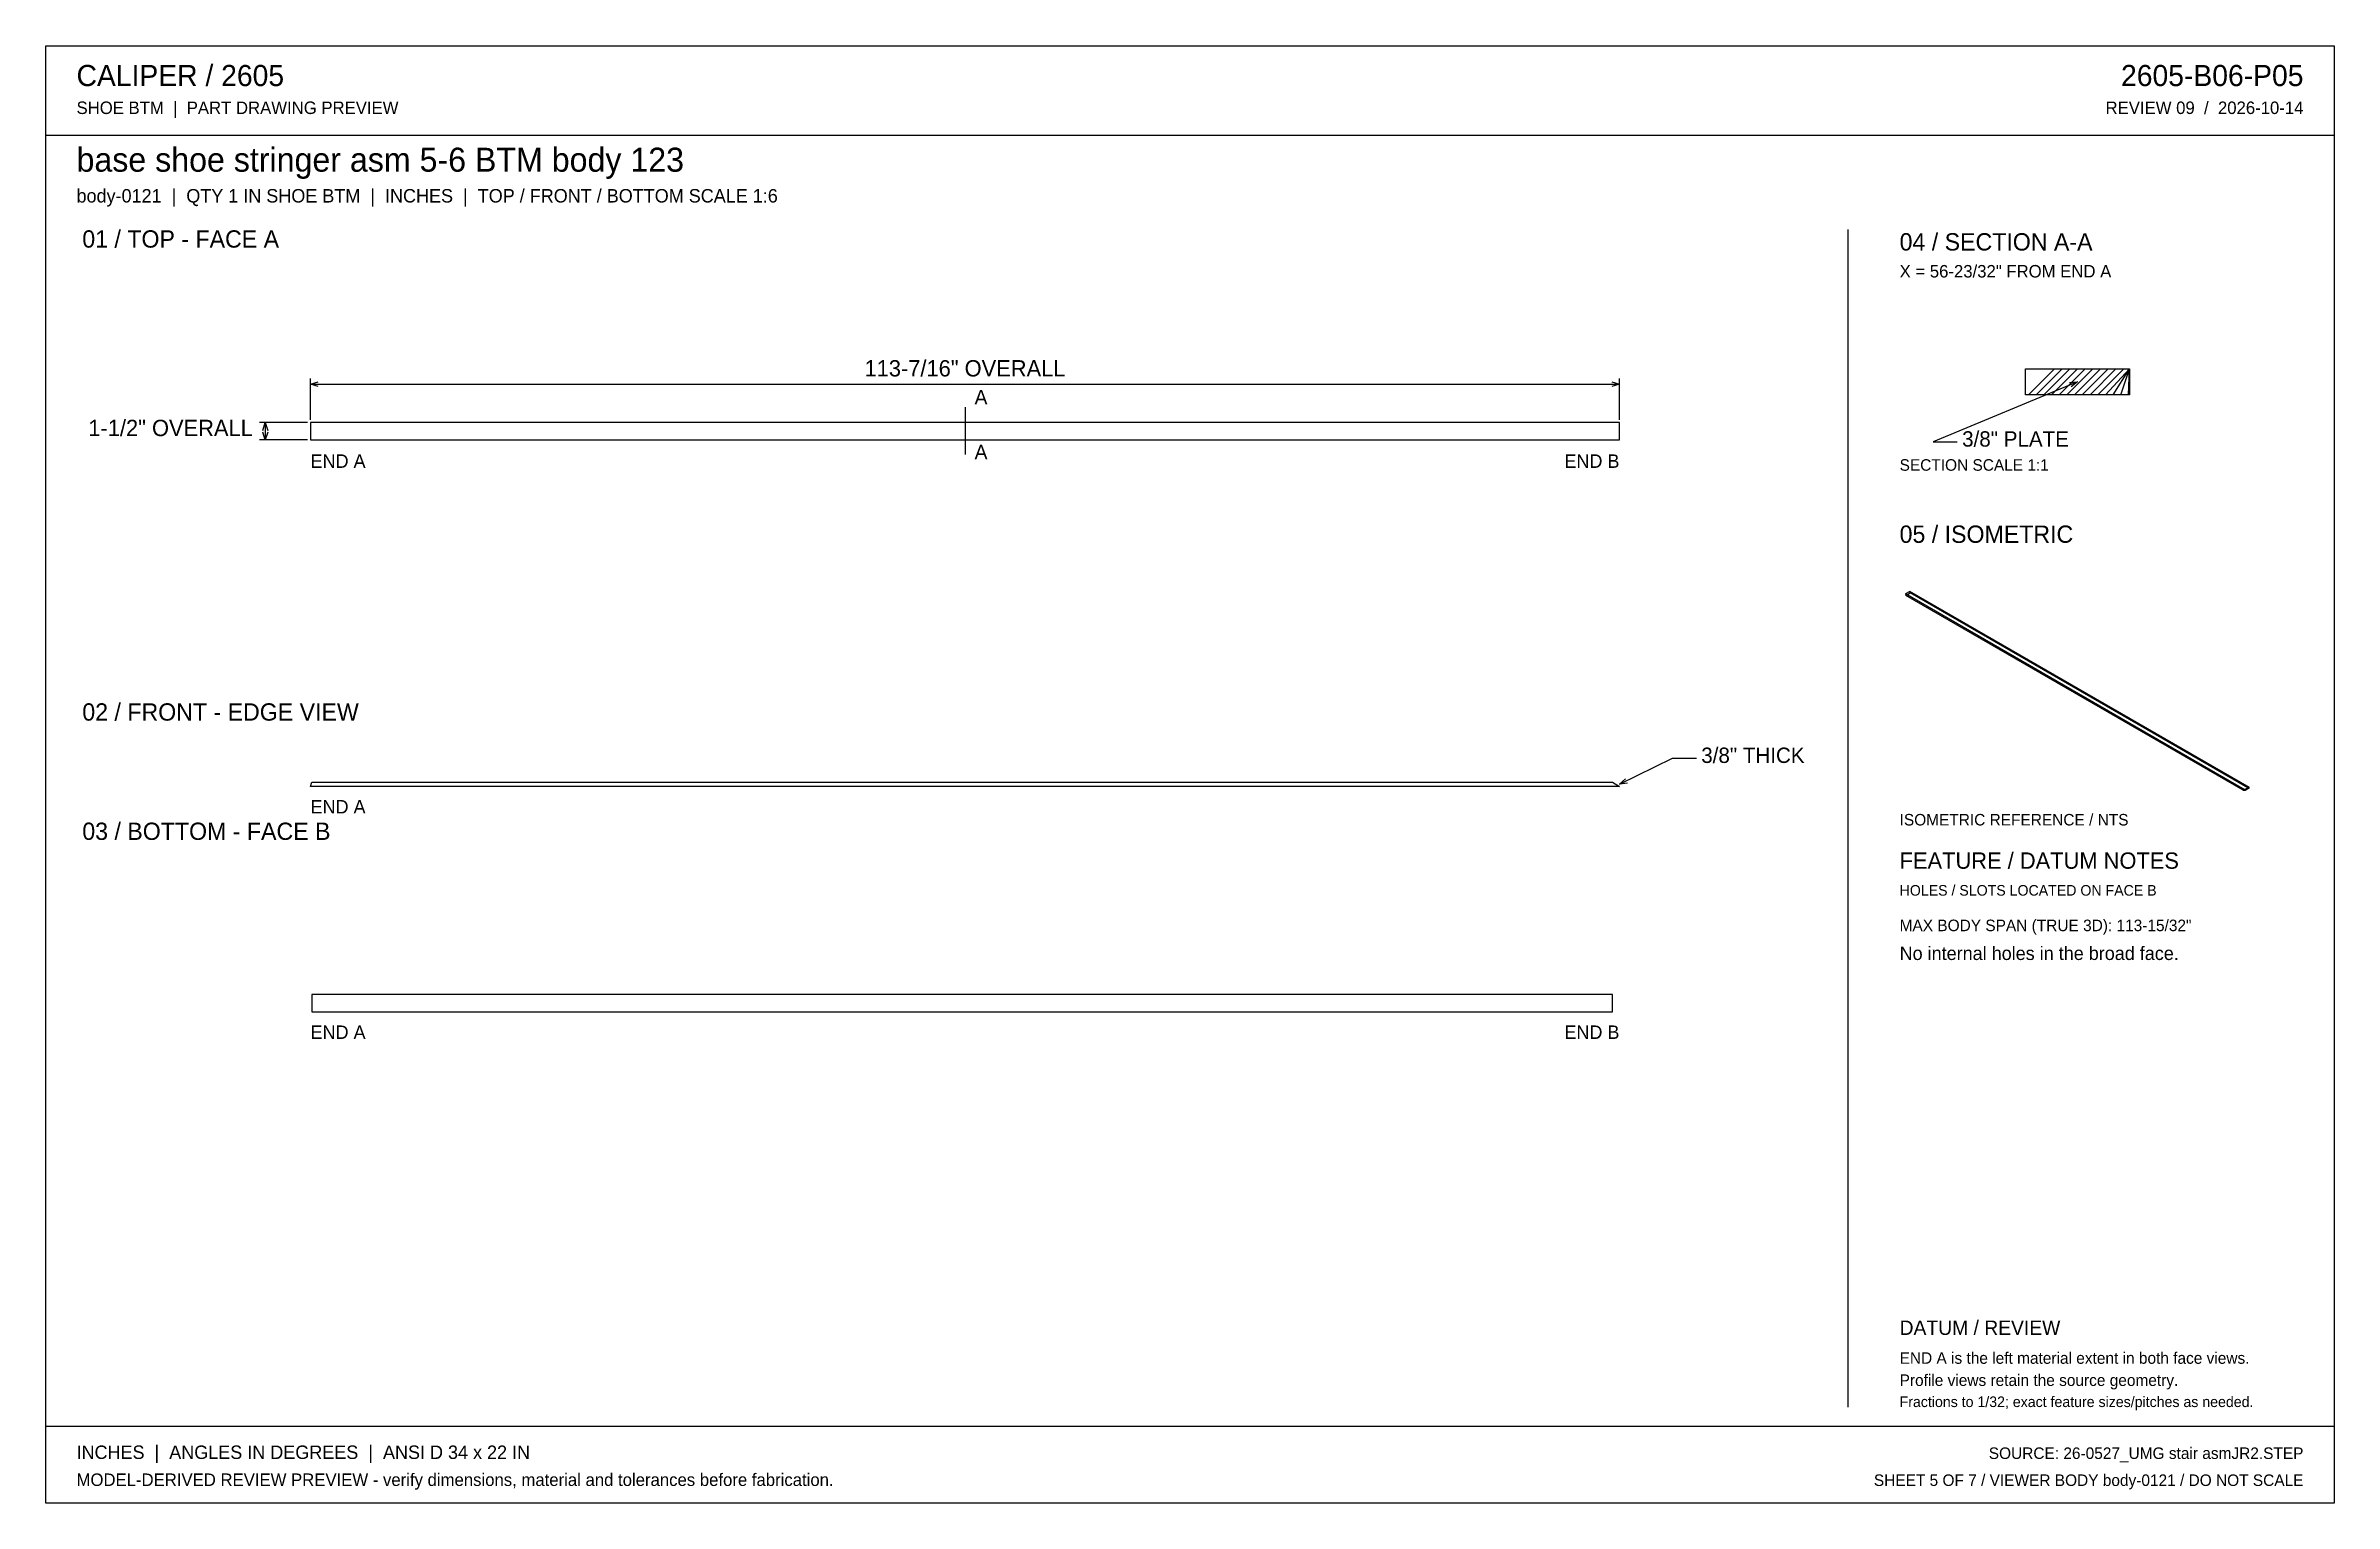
# Model space of a CAD drawing. Header units: inches. Extents: x 3 to 201, y 3 to 129.
import ezdxf
from ezdxf.enums import TextEntityAlignment as Align

# ---------------------------------------------------------------- set-up
doc = ezdxf.new("R2010")
doc.units = ezdxf.units.IN
doc.header["$MEASUREMENT"] = 0

msp = doc.modelspace()

# ---------------------------------------------------------------- linework, layer by layer
at = {"layer": 'ANNOTATION'}
for p, q in [((25.78, 96.75), (25.78, 100.33)), ((25.78, 99.83), (26.44, 100.04)), ((25.78, 99.83), (139.22, 99.83)), ((26.44, 99.62), (25.78, 99.83)), ((138.56, 100.04), (139.22, 99.83)), ((139.22, 99.83), (138.56, 99.62)), ((139.22, 96.75), (139.22, 100.33)), ((178.92, 100.04), (166.42, 94.83)), ((178.22, 99.98), (178.92, 100.04)), ((178.92, 100.04), (178.38, 99.59)), ((82.5, 97.83), (82.5, 93.75)), ((25.53, 96.5), (21.36, 96.5)), ((21.65, 95.83), (21.86, 96.5)), ((21.86, 95), (21.65, 95.67)), ((21.86, 96.5), (21.86, 95)), ((21.86, 96.5), (22.07, 95.83)), ((22.07, 95.67), (21.86, 95)), ((25.53, 95), (21.36, 95)), ((166.42, 94.83), (168.5, 94.83)), ((139.22, 65.15), (143.81, 67.42)), ((139.22, 65.15), (139.73, 65.63)), ((143.81, 67.42), (145.89, 67.42)), ((139.91, 65.26), (139.22, 65.15))]:
    msp.add_line(p, q, dxfattribs=at)
at = {"layer": 'OUTLINE'}
for p, q in [((2.83, 129.17), (201.17, 129.17)), ((2.83, 2.83), (2.83, 129.17)), ((201.17, 129.17), (201.17, 2.83)), ((2.83, 121.42), (201.17, 121.42)), ((159, 113.25), (159, 11.17)), ((174.42, 101.17), (183.42, 101.17)), ((174.42, 98.92), (174.42, 101.17)), ((174.67, 98.92), (176.92, 101.17)), ((175.33, 98.92), (177.58, 101.17)), ((176, 98.92), (178.25, 101.17)), ((176.67, 98.92), (178.92, 101.17)), ((177.33, 98.92), (179.58, 101.17)), ((178, 98.92), (180.25, 101.17)), ((178.67, 98.92), (180.92, 101.17)), ((179.33, 98.92), (181.58, 101.17)), ((180, 98.92), (182.25, 101.17)), ((180.67, 98.92), (182.92, 101.17)), ((181.33, 98.92), (183.42, 101.17)), ((182, 98.92), (183.42, 101.17)), ((182.67, 98.92), (183.42, 101.17)), ((183.33, 98.92), (183.42, 101.17)), ((183.42, 101.17), (183.42, 98.92)), ((183.42, 98.92), (174.42, 98.92)), ((139.22, 96.5), (25.78, 96.5)), ((25.78, 96.5), (25.78, 95)), ((139.22, 95), (139.22, 96.5)), ((25.78, 95), (139.22, 95)), ((164.39, 81.87), (164, 81.65)), ((164, 81.65), (164.03, 81.52)), ((193.44, 64.65), (164, 81.65)), ((164.03, 81.52), (164.42, 81.74)), ((193.28, 64.63), (164.03, 81.52)), ((193.83, 64.87), (164.39, 81.87)), ((164.42, 81.74), (164.39, 81.87)), ((193.67, 64.85), (164.42, 81.74)), ((25.78, 64.96), (25.88, 65.33)), ((139.22, 64.96), (25.78, 64.96)), ((25.88, 65.33), (138.61, 65.33)), ((138.61, 65.33), (139.22, 64.96)), ((193.28, 64.63), (193.67, 64.85)), ((193.28, 64.63), (193.44, 64.65)), ((193.44, 64.65), (193.83, 64.87)), ((193.67, 64.85), (193.83, 64.87)), ((138.61, 46.92), (25.88, 46.92)), ((25.88, 46.92), (25.88, 45.42)), ((138.61, 45.42), (138.61, 46.92)), ((25.88, 45.42), (138.61, 45.42)), ((2.83, 9.5), (201.17, 9.5)), ((201.17, 2.83), (2.83, 2.83))]:
    msp.add_line(p, q, dxfattribs=at)

# ---------------------------------------------------------------- texts
at = {"layer": 'ANNOTATION'}
for s, height, p in [('CALIPER / 2605', 1.8333, (5.5, 125.67)), ('SHOE BTM  |  PART DRAWING PREVIEW', 1.0833, (5.5, 123.25)), ('base shoe stringer asm 5-6 BTM body 123', 2.0833, (5.5, 118.25)), ('body-0121  |  QTY 1 IN SHOE BTM  |  INCHES  |  TOP / FRONT / BOTTOM SCALE 1:6', 1.1667, (5.5, 115.58)), ('01 / TOP - FACE A', 1.5, (6, 111.67)), ('04 / SECTION A-A', 1.5, (163.5, 111.42)), ('X = 56-23/32" FROM END A', 1.0833, (163.5, 109.08)), ('A', 1.25, (83.33, 98.08)), ('3/8" PLATE', 1.333, (168.92, 94.42)), ('END A', 1.167, (25.78, 92.58)), ('A', 1.25, (83.33, 93.33)), ('SECTION SCALE 1:1', 1, (163.5, 92.33)), ('05 / ISOMETRIC', 1.5, (163.5, 86.08)), ('02 / FRONT - EDGE VIEW', 1.5, (6, 70.67)), ('3/8" THICK', 1.333, (146.31, 67)), ('END A', 1.167, (25.78, 62.62)), ('03 / BOTTOM - FACE B', 1.5, (6, 60.33)), ('ISOMETRIC REFERENCE / NTS', 1, (163.5, 61.58)), ('FEATURE / DATUM NOTES', 1.4167, (163.5, 57.83)), ('HOLES / SLOTS LOCATED ON FACE B', 0.9167, (163.5, 55.5)), ('MAX BODY SPAN (TRUE 3D): 113-15/32"', 1, (163.5, 52.42)), ('No internal holes in the broad face.', 1.1667, (163.5, 49.92)), ('END A', 1.167, (25.78, 43.08)), ('DATUM / REVIEW', 1.25, (163.5, 17.42)), ('END A is the left material extent in both face views.', 1, (163.5, 14.92)), ('Profile views retain the source geometry.', 1, (163.5, 13)), ('Fractions to 1/32; exact feature sizes/pitches as needed.', 0.9167, (163.5, 11.17)), ('INCHES  |  ANGLES IN DEGREES  |  ANSI D 34 x 22 IN', 1.1667, (5.5, 6.67)), ('MODEL-DERIVED REVIEW PREVIEW - verify dimensions, material and tolerances before fabrication.', 1.0833, (5.5, 4.33))]:
    msp.add_text(s, height=height, dxfattribs=at).set_placement(p)
for s, height, p in [('2605-B06-P05', 1.8333, (198.5, 125.67)), ('REVIEW 09  /  2026-10-14', 1.0833, (198.5, 123.25)), ('1-1/2" OVERALL', 1.4167, (20.78, 95.33)), ('END B', 1.167, (139.22, 92.58)), ('END B', 1.167, (139.22, 43.08)), ('SOURCE: 26-0527_UMG stair asmJR2.STEP', 1, (198.5, 6.67)), ('SHEET 5 OF 7 / VIEWER BODY body-0121 / DO NOT SCALE', 1, (198.5, 4.33))]:
    msp.add_text(s, height=height, dxfattribs=at).set_placement(p, align=Align.RIGHT)
msp.add_text('113-7/16" OVERALL', height=1.4167, dxfattribs=at).set_placement((82.5, 100.5), align=Align.CENTER)

doc.saveas('drawing.dxf')
